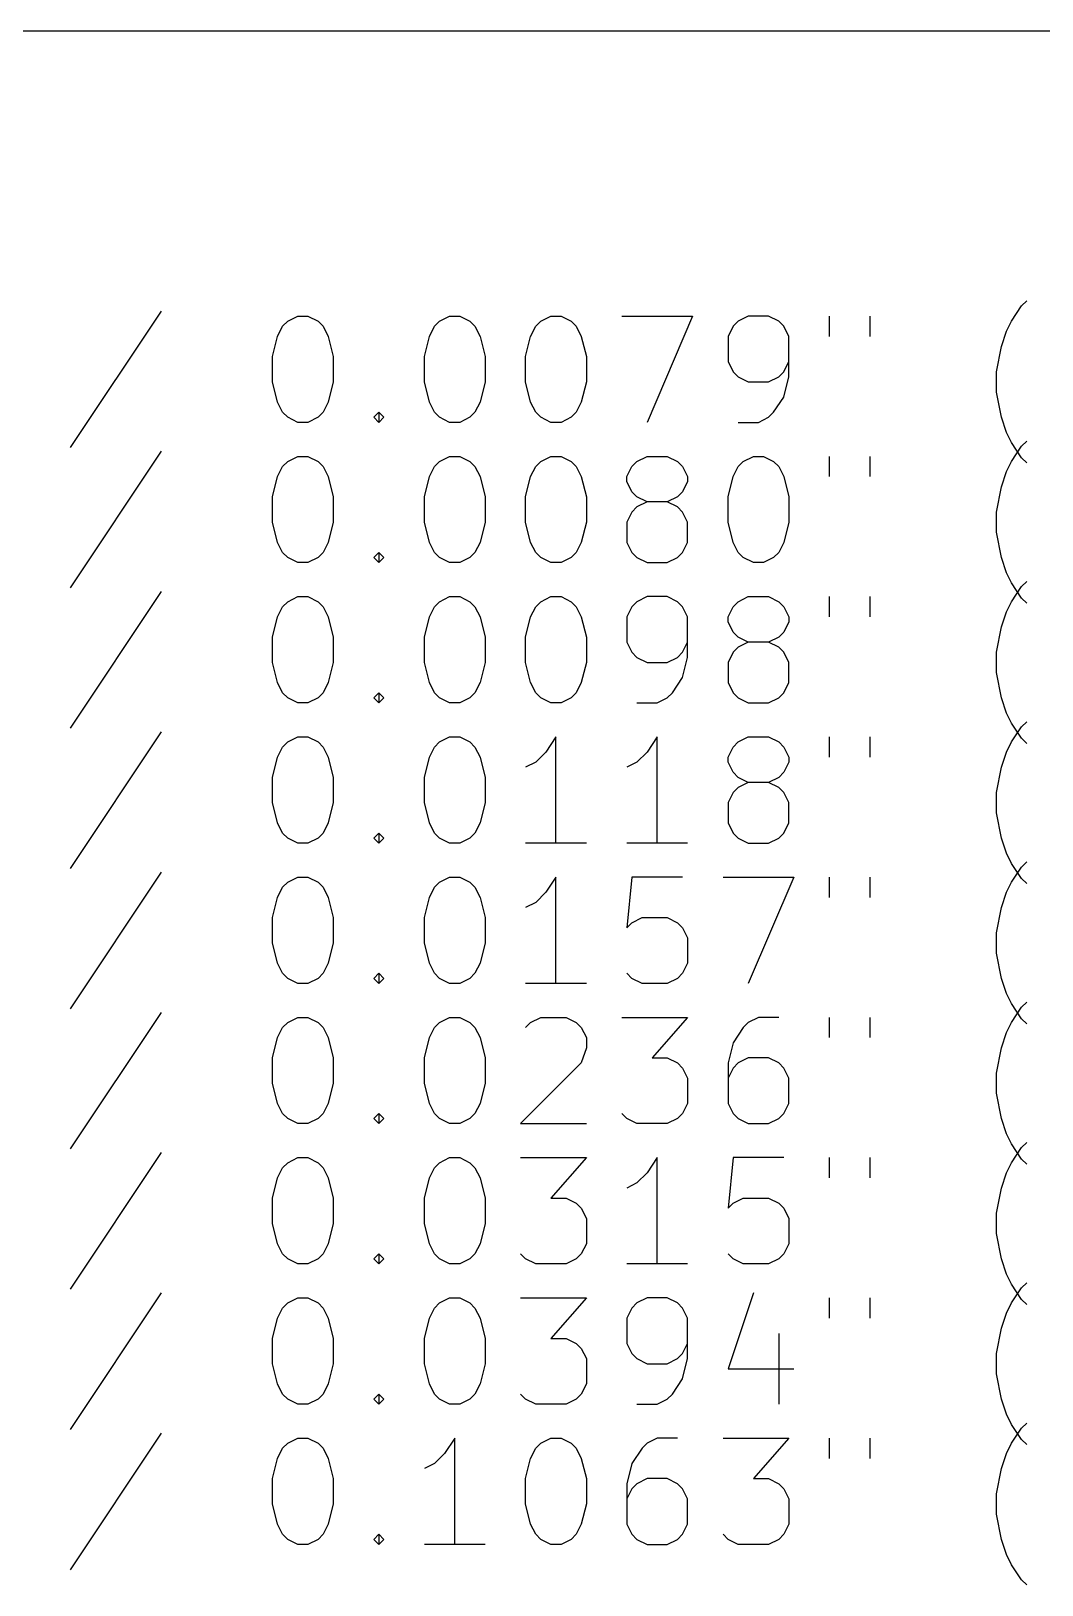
# Model space of a CAD drawing. Extents: x 65 to 140, y -133 to -30.
# Drawn here: x 83.55 to 102.57, y -132.99 to -103.74 of the extents above; entities that cross this region are included whole.
import ezdxf

# ---------------------------------------------------------------- set-up
doc = ezdxf.new("R2010")
doc.units = 0
doc.layers.add('BLACK', color=7, linetype='CONTINUOUS')

msp = doc.modelspace()

# ---------------------------------------------------------------- linework, layer by layer
at = {"layer": 'BLACK', "linetype": 'CONTINUOUS'}
for p, q in [((140.281586, -103.743982), (66.580014, -103.743982)), ((85.994926, -109.013582), (84.280641, -111.58501)), ((101.994928, -109.204058), (102.185404, -108.918343)), ((102.185404, -108.918343), (102.280643, -108.823105)), ((88.185403, -109.489772), (88.280641, -109.299296)), ((88.280641, -109.299296), (88.375879, -109.204058)), ((88.375879, -109.204058), (88.566355, -109.10882)), ((88.566355, -109.10882), (88.756832, -109.10882)), ((88.756832, -109.10882), (88.947308, -109.204058)), ((88.947308, -109.204058), (89.042546, -109.299296)), ((89.042546, -109.299296), (89.137784, -109.489772)), ((91.042546, -109.489772), (91.137784, -109.299296)), ((91.137784, -109.299296), (91.233022, -109.204058)), ((91.233022, -109.204058), (91.423498, -109.10882)), ((91.423498, -109.10882), (91.613975, -109.10882)), ((91.613975, -109.10882), (91.804451, -109.204058)), ((91.804451, -109.204058), (91.899689, -109.299296)), ((91.899689, -109.299296), (91.994927, -109.489772)), ((92.947308, -109.489772), (93.042546, -109.299296)), ((93.042546, -109.299296), (93.137784, -109.204058)), ((93.137784, -109.204058), (93.32826, -109.10882)), ((93.32826, -109.10882), (93.518737, -109.10882)), ((93.518737, -109.10882), (93.709213, -109.204058)), ((93.709213, -109.204058), (93.804451, -109.299296)), ((93.804451, -109.299296), (93.899689, -109.489772)), ((94.661594, -109.10882), (95.994927, -109.10882)), ((95.994927, -109.10882), (95.137784, -111.10882)), ((96.756832, -109.299296), (96.661594, -109.489772)), ((96.85207, -109.204058), (96.756832, -109.299296)), ((97.042546, -109.10882), (96.85207, -109.204058)), ((97.423499, -109.10882), (97.042546, -109.10882)), ((97.613975, -109.204058), (97.423499, -109.10882)), ((97.709213, -109.299296), (97.613975, -109.204058)), ((97.804451, -109.489772), (97.709213, -109.299296)), ((98.566356, -109.10882), (98.566356, -109.489772)), ((99.328261, -109.10882), (99.328261, -109.489772)), ((101.89969, -109.394534), (101.994928, -109.204058)), ((88.090165, -109.870724), (88.185403, -109.489772)), ((89.137784, -109.489772), (89.233022, -109.870724)), ((90.947308, -109.870724), (91.042546, -109.489772)), ((91.994927, -109.489772), (92.090165, -109.870724)), ((92.85207, -109.870724), (92.947308, -109.489772)), ((93.899689, -109.489772), (93.994927, -109.870724)), ((96.661594, -109.489772), (96.661594, -109.965962)), ((97.804451, -110.251677), (97.804451, -109.489772)), ((101.804452, -109.680248), (101.89969, -109.394534)), ((88.090165, -110.346915), (88.090165, -109.870724)), ((89.233022, -109.870724), (89.233022, -110.346915)), ((90.947308, -110.346915), (90.947308, -109.870724)), ((92.090165, -109.870724), (92.090165, -110.346915)), ((92.85207, -110.346915), (92.85207, -109.870724)), ((93.994927, -109.870724), (93.994927, -110.346915)), ((96.661594, -109.965962), (96.756832, -110.156439)), ((97.709213, -110.156439), (97.804451, -109.965962)), ((101.709214, -110.156439), (101.804452, -109.680248)), ((96.756832, -110.156439), (96.85207, -110.251677)), ((96.85207, -110.251677), (97.042546, -110.346915)), ((97.423499, -110.346915), (97.613975, -110.251677)), ((97.613975, -110.251677), (97.709213, -110.156439)), ((97.709213, -110.632629), (97.804451, -110.251677)), ((101.709214, -110.537391), (101.709214, -110.156439)), ((88.185403, -110.727867), (88.090165, -110.346915)), ((89.233022, -110.346915), (89.137784, -110.727867)), ((91.042546, -110.727867), (90.947308, -110.346915)), ((92.090165, -110.346915), (91.994927, -110.727867)), ((92.947308, -110.727867), (92.85207, -110.346915)), ((93.994927, -110.346915), (93.899689, -110.727867)), ((97.042546, -110.346915), (97.423499, -110.346915)), ((101.804452, -111.013582), (101.709214, -110.537391)), ((88.280641, -110.918343), (88.185403, -110.727867)), ((89.137784, -110.727867), (89.042546, -110.918343)), ((91.137784, -110.918343), (91.042546, -110.727867)), ((91.994927, -110.727867), (91.899689, -110.918343)), ((93.042546, -110.918343), (92.947308, -110.727867)), ((93.899689, -110.727867), (93.804451, -110.918343)), ((97.518737, -110.918343), (97.709213, -110.632629)), ((88.375879, -111.013582), (88.280641, -110.918343)), ((88.566355, -111.10882), (88.375879, -111.013582)), ((88.756832, -111.10882), (88.566355, -111.10882)), ((88.947308, -111.013582), (88.756832, -111.10882)), ((89.042546, -110.918343), (88.947308, -111.013582)), ((89.994927, -111.013582), (90.090165, -110.918343)), ((90.090165, -111.10882), (89.994927, -111.013582)), ((90.090165, -110.918343), (90.185403, -111.013582)), ((90.090165, -110.918343), (90.090165, -111.10882)), ((90.185403, -111.013582), (90.090165, -111.10882)), ((91.233022, -111.013582), (91.137784, -110.918343)), ((91.423498, -111.10882), (91.233022, -111.013582)), ((91.613975, -111.10882), (91.423498, -111.10882)), ((91.804451, -111.013582), (91.613975, -111.10882)), ((91.899689, -110.918343), (91.804451, -111.013582)), ((93.137784, -111.013582), (93.042546, -110.918343)), ((93.32826, -111.10882), (93.137784, -111.013582)), ((93.518737, -111.10882), (93.32826, -111.10882)), ((93.709213, -111.013582), (93.518737, -111.10882)), ((93.804451, -110.918343), (93.709213, -111.013582)), ((96.85207, -111.10882), (97.233022, -111.10882)), ((97.233022, -111.10882), (97.423499, -111.013582)), ((97.423499, -111.013582), (97.518737, -110.918343)), ((101.89969, -111.299296), (101.804452, -111.013582)), ((101.994928, -111.489772), (101.89969, -111.299296)), ((85.994926, -111.653582), (84.280641, -114.22501)), ((102.185404, -111.775486), (101.994928, -111.489772)), ((101.994928, -111.844058), (102.185404, -111.558343)), ((102.185404, -111.558343), (102.280643, -111.463105)), ((88.185403, -112.129772), (88.280641, -111.939296)), ((88.280641, -111.939296), (88.375879, -111.844058)), ((88.375879, -111.844058), (88.566355, -111.74882)), ((88.566355, -111.74882), (88.756832, -111.74882)), ((88.756832, -111.74882), (88.947308, -111.844058)), ((88.947308, -111.844058), (89.042546, -111.939296)), ((89.042546, -111.939296), (89.137784, -112.129772)), ((91.042546, -112.129772), (91.137784, -111.939296)), ((91.137784, -111.939296), (91.233022, -111.844058)), ((91.233022, -111.844058), (91.423498, -111.74882)), ((91.423498, -111.74882), (91.613975, -111.74882)), ((91.613975, -111.74882), (91.804451, -111.844058)), ((91.804451, -111.844058), (91.899689, -111.939296)), ((91.899689, -111.939296), (91.994927, -112.129772)), ((92.947308, -112.129772), (93.042546, -111.939296)), ((93.042546, -111.939296), (93.137784, -111.844058)), ((93.137784, -111.844058), (93.32826, -111.74882)), ((93.32826, -111.74882), (93.518737, -111.74882)), ((93.518737, -111.74882), (93.709213, -111.844058)), ((93.709213, -111.844058), (93.804451, -111.939296)), ((93.804451, -111.939296), (93.899689, -112.129772)), ((94.756832, -112.129772), (94.85207, -111.939296)), ((94.85207, -111.939296), (94.947308, -111.844058)), ((94.947308, -111.844058), (95.137784, -111.74882)), ((95.137784, -111.74882), (95.518737, -111.74882)), ((95.518737, -111.74882), (95.709213, -111.844058)), ((95.709213, -111.844058), (95.804451, -111.939296)), ((95.804451, -111.939296), (95.899689, -112.129772)), ((96.756832, -112.129772), (96.85207, -111.939296)), ((96.85207, -111.939296), (96.947308, -111.844058)), ((96.947308, -111.844058), (97.137784, -111.74882)), ((97.137784, -111.74882), (97.328261, -111.74882)), ((97.328261, -111.74882), (97.518737, -111.844058)), ((97.518737, -111.844058), (97.613975, -111.939296)), ((97.613975, -111.939296), (97.709213, -112.129772)), ((98.566356, -111.74882), (98.566356, -112.129772)), ((99.328261, -111.74882), (99.328261, -112.129772)), ((101.89969, -112.034534), (101.994928, -111.844058)), ((102.280643, -111.870724), (102.185404, -111.775486)), ((88.090165, -112.510724), (88.185403, -112.129772)), ((89.137784, -112.129772), (89.233022, -112.510724)), ((90.947308, -112.510724), (91.042546, -112.129772)), ((91.994927, -112.129772), (92.090165, -112.510724)), ((92.85207, -112.510724), (92.947308, -112.129772)), ((93.899689, -112.129772), (93.994927, -112.510724)), ((94.756832, -112.22501), (94.756832, -112.129772)), ((94.85207, -112.415486), (94.756832, -112.22501)), ((95.899689, -112.22501), (95.804451, -112.415486)), ((95.899689, -112.129772), (95.899689, -112.22501)), ((96.661594, -112.510724), (96.756832, -112.129772)), ((97.709213, -112.129772), (97.804451, -112.510724)), ((101.804452, -112.320248), (101.89969, -112.034534)), ((88.090165, -112.986915), (88.090165, -112.510724)), ((89.233022, -112.510724), (89.233022, -112.986915)), ((90.947308, -112.986915), (90.947308, -112.510724)), ((92.090165, -112.510724), (92.090165, -112.986915)), ((92.85207, -112.986915), (92.85207, -112.510724)), ((93.994927, -112.510724), (93.994927, -112.986915)), ((94.947308, -112.510724), (94.85207, -112.415486)), ((95.137784, -112.605962), (94.947308, -112.510724)), ((95.709213, -112.510724), (95.518737, -112.605962)), ((95.804451, -112.415486), (95.709213, -112.510724)), ((96.661594, -112.986915), (96.661594, -112.510724)), ((97.804451, -112.510724), (97.804451, -112.986915)), ((101.709214, -112.796439), (101.804452, -112.320248)), ((94.85207, -112.796439), (94.756832, -112.986915)), ((94.947308, -112.701201), (94.85207, -112.796439)), ((95.137784, -112.605962), (94.947308, -112.701201)), ((95.518737, -112.605962), (95.137784, -112.605962)), ((95.709213, -112.701201), (95.518737, -112.605962)), ((95.804451, -112.796439), (95.709213, -112.701201)), ((95.899689, -112.986915), (95.804451, -112.796439)), ((101.709214, -113.177391), (101.709214, -112.796439)), ((88.185403, -113.367867), (88.090165, -112.986915)), ((89.233022, -112.986915), (89.137784, -113.367867)), ((91.042546, -113.367867), (90.947308, -112.986915)), ((92.090165, -112.986915), (91.994927, -113.367867)), ((92.947308, -113.367867), (92.85207, -112.986915)), ((93.994927, -112.986915), (93.899689, -113.367867)), ((94.756832, -112.986915), (94.756832, -113.367867)), ((95.899689, -113.367867), (95.899689, -112.986915)), ((96.756832, -113.367867), (96.661594, -112.986915)), ((97.804451, -112.986915), (97.709213, -113.367867)), ((101.804452, -113.653582), (101.709214, -113.177391)), ((88.280641, -113.558343), (88.185403, -113.367867)), ((89.137784, -113.367867), (89.042546, -113.558343)), ((91.137784, -113.558343), (91.042546, -113.367867)), ((91.994927, -113.367867), (91.899689, -113.558343)), ((93.042546, -113.558343), (92.947308, -113.367867)), ((93.899689, -113.367867), (93.804451, -113.558343)), ((94.756832, -113.367867), (94.85207, -113.558343)), ((95.804451, -113.558343), (95.899689, -113.367867)), ((96.85207, -113.558343), (96.756832, -113.367867)), ((97.709213, -113.367867), (97.613975, -113.558343)), ((88.375879, -113.653582), (88.280641, -113.558343)), ((88.566355, -113.74882), (88.375879, -113.653582)), ((88.756832, -113.74882), (88.566355, -113.74882)), ((88.947308, -113.653582), (88.756832, -113.74882)), ((89.042546, -113.558343), (88.947308, -113.653582)), ((89.994927, -113.653582), (90.090165, -113.558343)), ((90.090165, -113.74882), (89.994927, -113.653582)), ((90.090165, -113.558343), (90.185403, -113.653582)), ((90.090165, -113.558343), (90.090165, -113.74882)), ((90.185403, -113.653582), (90.090165, -113.74882)), ((91.233022, -113.653582), (91.137784, -113.558343)), ((91.423498, -113.74882), (91.233022, -113.653582)), ((91.613975, -113.74882), (91.423498, -113.74882)), ((91.804451, -113.653582), (91.613975, -113.74882)), ((91.899689, -113.558343), (91.804451, -113.653582)), ((93.137784, -113.653582), (93.042546, -113.558343)), ((93.32826, -113.74882), (93.137784, -113.653582)), ((93.518737, -113.74882), (93.32826, -113.74882)), ((93.709213, -113.653582), (93.518737, -113.74882)), ((93.804451, -113.558343), (93.709213, -113.653582)), ((94.85207, -113.558343), (94.947308, -113.653582)), ((94.947308, -113.653582), (95.137784, -113.74882)), ((95.137784, -113.74882), (95.518737, -113.74882)), ((95.518737, -113.74882), (95.709213, -113.653582)), ((95.709213, -113.653582), (95.804451, -113.558343)), ((96.947308, -113.653582), (96.85207, -113.558343)), ((97.137784, -113.74882), (96.947308, -113.653582)), ((97.328261, -113.74882), (97.137784, -113.74882)), ((97.518737, -113.653582), (97.328261, -113.74882)), ((97.613975, -113.558343), (97.518737, -113.653582)), ((101.89969, -113.939296), (101.804452, -113.653582)), ((101.994928, -114.129772), (101.89969, -113.939296)), ((85.994926, -114.293582), (84.280641, -116.86501)), ((102.185404, -114.415486), (101.994928, -114.129772)), ((101.994928, -114.484058), (102.185404, -114.198343)), ((102.185404, -114.198343), (102.280643, -114.103105)), ((88.185403, -114.769772), (88.280641, -114.579296)), ((88.280641, -114.579296), (88.375879, -114.484058)), ((88.375879, -114.484058), (88.566355, -114.38882)), ((88.566355, -114.38882), (88.756832, -114.38882)), ((88.756832, -114.38882), (88.947308, -114.484058)), ((88.947308, -114.484058), (89.042546, -114.579296)), ((89.042546, -114.579296), (89.137784, -114.769772)), ((91.042546, -114.769772), (91.137784, -114.579296)), ((91.137784, -114.579296), (91.233022, -114.484058)), ((91.233022, -114.484058), (91.423498, -114.38882)), ((91.423498, -114.38882), (91.613975, -114.38882)), ((91.613975, -114.38882), (91.804451, -114.484058)), ((91.804451, -114.484058), (91.899689, -114.579296)), ((91.899689, -114.579296), (91.994927, -114.769772)), ((92.947308, -114.769772), (93.042546, -114.579296)), ((93.042546, -114.579296), (93.137784, -114.484058)), ((93.137784, -114.484058), (93.32826, -114.38882)), ((93.32826, -114.38882), (93.518737, -114.38882)), ((93.518737, -114.38882), (93.709213, -114.484058)), ((93.709213, -114.484058), (93.804451, -114.579296)), ((93.804451, -114.579296), (93.899689, -114.769772)), ((94.85207, -114.579296), (94.756832, -114.769772)), ((94.947308, -114.484058), (94.85207, -114.579296)), ((95.137784, -114.38882), (94.947308, -114.484058)), ((95.518737, -114.38882), (95.137784, -114.38882)), ((95.709213, -114.484058), (95.518737, -114.38882)), ((95.804451, -114.579296), (95.709213, -114.484058)), ((95.899689, -114.769772), (95.804451, -114.579296)), ((96.661594, -114.769772), (96.756832, -114.579296)), ((96.756832, -114.579296), (96.85207, -114.484058)), ((96.85207, -114.484058), (97.042546, -114.38882)), ((97.042546, -114.38882), (97.423499, -114.38882)), ((97.423499, -114.38882), (97.613975, -114.484058)), ((97.613975, -114.484058), (97.709213, -114.579296)), ((97.709213, -114.579296), (97.804451, -114.769772)), ((98.566356, -114.38882), (98.566356, -114.769772)), ((99.328261, -114.38882), (99.328261, -114.769772)), ((101.89969, -114.674534), (101.994928, -114.484058)), ((102.280643, -114.510724), (102.185404, -114.415486)), ((88.090165, -115.150724), (88.185403, -114.769772)), ((89.137784, -114.769772), (89.233022, -115.150724)), ((90.947308, -115.150724), (91.042546, -114.769772)), ((91.994927, -114.769772), (92.090165, -115.150724)), ((92.85207, -115.150724), (92.947308, -114.769772)), ((93.899689, -114.769772), (93.994927, -115.150724)), ((94.756832, -114.769772), (94.756832, -115.245962)), ((95.899689, -115.531677), (95.899689, -114.769772)), ((96.661594, -114.86501), (96.661594, -114.769772)), ((96.756832, -115.055486), (96.661594, -114.86501)), ((97.804451, -114.86501), (97.709213, -115.055486)), ((97.804451, -114.769772), (97.804451, -114.86501)), ((101.804452, -114.960248), (101.89969, -114.674534)), ((88.090165, -115.626915), (88.090165, -115.150724)), ((89.233022, -115.150724), (89.233022, -115.626915)), ((90.947308, -115.626915), (90.947308, -115.150724)), ((92.090165, -115.150724), (92.090165, -115.626915)), ((92.85207, -115.626915), (92.85207, -115.150724)), ((93.994927, -115.150724), (93.994927, -115.626915)), ((96.85207, -115.150724), (96.756832, -115.055486)), ((97.042546, -115.245962), (96.85207, -115.150724)), ((97.613975, -115.150724), (97.423499, -115.245962)), ((97.709213, -115.055486), (97.613975, -115.150724)), ((101.709214, -115.436439), (101.804452, -114.960248)), ((94.756832, -115.245962), (94.85207, -115.436439)), ((94.85207, -115.436439), (94.947308, -115.531677)), ((95.709213, -115.531677), (95.804451, -115.436439)), ((95.804451, -115.436439), (95.899689, -115.245962)), ((96.756832, -115.436439), (96.661594, -115.626915)), ((96.85207, -115.341201), (96.756832, -115.436439)), ((97.042546, -115.245962), (96.85207, -115.341201)), ((97.423499, -115.245962), (97.042546, -115.245962)), ((97.613975, -115.341201), (97.423499, -115.245962)), ((97.709213, -115.436439), (97.613975, -115.341201)), ((97.804451, -115.626915), (97.709213, -115.436439)), ((101.709214, -115.817391), (101.709214, -115.436439)), ((88.185403, -116.007867), (88.090165, -115.626915)), ((89.233022, -115.626915), (89.137784, -116.007867)), ((91.042546, -116.007867), (90.947308, -115.626915)), ((92.090165, -115.626915), (91.994927, -116.007867)), ((92.947308, -116.007867), (92.85207, -115.626915)), ((93.994927, -115.626915), (93.899689, -116.007867)), ((94.947308, -115.531677), (95.137784, -115.626915)), ((95.137784, -115.626915), (95.518737, -115.626915)), ((95.518737, -115.626915), (95.709213, -115.531677)), ((95.804451, -115.912629), (95.899689, -115.531677)), ((96.661594, -115.626915), (96.661594, -116.007867)), ((97.804451, -116.007867), (97.804451, -115.626915)), ((88.280641, -116.198343), (88.185403, -116.007867)), ((89.137784, -116.007867), (89.042546, -116.198343)), ((91.137784, -116.198343), (91.042546, -116.007867)), ((91.994927, -116.007867), (91.899689, -116.198343)), ((93.042546, -116.198343), (92.947308, -116.007867)), ((93.899689, -116.007867), (93.804451, -116.198343)), ((95.613975, -116.198343), (95.804451, -115.912629)), ((96.661594, -116.007867), (96.756832, -116.198343)), ((97.709213, -116.198343), (97.804451, -116.007867)), ((101.804452, -116.293582), (101.709214, -115.817391)), ((88.375879, -116.293582), (88.280641, -116.198343)), ((88.566355, -116.38882), (88.375879, -116.293582)), ((88.756832, -116.38882), (88.566355, -116.38882)), ((88.947308, -116.293582), (88.756832, -116.38882)), ((89.042546, -116.198343), (88.947308, -116.293582)), ((89.994927, -116.293582), (90.090165, -116.198343)), ((90.090165, -116.38882), (89.994927, -116.293582)), ((90.090165, -116.198343), (90.185403, -116.293582)), ((90.090165, -116.198343), (90.090165, -116.38882)), ((90.185403, -116.293582), (90.090165, -116.38882)), ((91.233022, -116.293582), (91.137784, -116.198343)), ((91.423498, -116.38882), (91.233022, -116.293582)), ((91.613975, -116.38882), (91.423498, -116.38882)), ((91.804451, -116.293582), (91.613975, -116.38882)), ((91.899689, -116.198343), (91.804451, -116.293582)), ((93.137784, -116.293582), (93.042546, -116.198343)), ((93.32826, -116.38882), (93.137784, -116.293582)), ((93.518737, -116.38882), (93.32826, -116.38882)), ((93.709213, -116.293582), (93.518737, -116.38882)), ((93.804451, -116.198343), (93.709213, -116.293582)), ((94.947308, -116.38882), (95.32826, -116.38882)), ((95.32826, -116.38882), (95.518737, -116.293582)), ((95.518737, -116.293582), (95.613975, -116.198343)), ((96.756832, -116.198343), (96.85207, -116.293582)), ((96.85207, -116.293582), (97.042546, -116.38882)), ((97.042546, -116.38882), (97.423499, -116.38882)), ((97.423499, -116.38882), (97.613975, -116.293582)), ((97.613975, -116.293582), (97.709213, -116.198343)), ((101.89969, -116.579296), (101.804452, -116.293582)), ((101.994928, -116.769772), (101.89969, -116.579296)), ((85.994926, -116.933582), (84.280641, -119.50501)), ((102.185404, -117.055486), (101.994928, -116.769772)), ((101.994928, -117.124058), (102.185404, -116.838343)), ((102.185404, -116.838343), (102.280643, -116.743105)), ((88.185403, -117.409772), (88.280641, -117.219296)), ((88.280641, -117.219296), (88.375879, -117.124058)), ((88.375879, -117.124058), (88.566355, -117.02882)), ((88.566355, -117.02882), (88.756832, -117.02882)), ((88.756832, -117.02882), (88.947308, -117.124058)), ((88.947308, -117.124058), (89.042546, -117.219296)), ((89.042546, -117.219296), (89.137784, -117.409772)), ((91.042546, -117.409772), (91.137784, -117.219296)), ((91.137784, -117.219296), (91.233022, -117.124058)), ((91.233022, -117.124058), (91.423498, -117.02882)), ((91.423498, -117.02882), (91.613975, -117.02882)), ((91.613975, -117.02882), (91.804451, -117.124058)), ((91.804451, -117.124058), (91.899689, -117.219296)), ((91.899689, -117.219296), (91.994927, -117.409772)), ((93.423498, -117.02882), (93.233022, -117.314534)), ((93.423498, -119.02882), (93.423498, -117.02882)), ((95.32826, -117.02882), (95.137784, -117.314534)), ((95.32826, -119.02882), (95.32826, -117.02882)), ((96.661594, -117.409772), (96.756832, -117.219296)), ((96.756832, -117.219296), (96.85207, -117.124058)), ((96.85207, -117.124058), (97.042546, -117.02882)), ((97.042546, -117.02882), (97.423499, -117.02882)), ((97.423499, -117.02882), (97.613975, -117.124058)), ((97.613975, -117.124058), (97.709213, -117.219296)), ((97.709213, -117.219296), (97.804451, -117.409772)), ((98.566356, -117.02882), (98.566356, -117.409772)), ((99.328261, -117.02882), (99.328261, -117.409772)), ((101.89969, -117.314534), (101.994928, -117.124058)), ((102.280643, -117.150724), (102.185404, -117.055486)), ((88.090165, -117.790724), (88.185403, -117.409772)), ((89.137784, -117.409772), (89.233022, -117.790724)), ((90.947308, -117.790724), (91.042546, -117.409772)), ((91.994927, -117.409772), (92.090165, -117.790724)), ((93.042546, -117.50501), (92.85207, -117.600248)), ((93.233022, -117.314534), (93.042546, -117.50501)), ((94.947308, -117.50501), (94.756832, -117.600248)), ((95.137784, -117.314534), (94.947308, -117.50501)), ((96.661594, -117.50501), (96.661594, -117.409772)), ((96.756832, -117.695486), (96.661594, -117.50501)), ((97.804451, -117.50501), (97.709213, -117.695486)), ((97.804451, -117.409772), (97.804451, -117.50501)), ((101.804452, -117.600248), (101.89969, -117.314534)), ((88.090165, -118.266915), (88.090165, -117.790724)), ((89.233022, -117.790724), (89.233022, -118.266915)), ((90.947308, -118.266915), (90.947308, -117.790724)), ((92.090165, -117.790724), (92.090165, -118.266915)), ((96.85207, -117.790724), (96.756832, -117.695486)), ((97.042546, -117.885962), (96.85207, -117.790724)), ((97.613975, -117.790724), (97.423499, -117.885962)), ((97.709213, -117.695486), (97.613975, -117.790724)), ((101.709214, -118.076439), (101.804452, -117.600248)), ((96.756832, -118.076439), (96.661594, -118.266915)), ((96.85207, -117.981201), (96.756832, -118.076439)), ((97.042546, -117.885962), (96.85207, -117.981201)), ((97.423499, -117.885962), (97.042546, -117.885962)), ((97.613975, -117.981201), (97.423499, -117.885962)), ((97.709213, -118.076439), (97.613975, -117.981201)), ((97.804451, -118.266915), (97.709213, -118.076439)), ((101.709214, -118.457391), (101.709214, -118.076439)), ((88.185403, -118.647867), (88.090165, -118.266915)), ((89.233022, -118.266915), (89.137784, -118.647867)), ((91.042546, -118.647867), (90.947308, -118.266915)), ((92.090165, -118.266915), (91.994927, -118.647867)), ((96.661594, -118.266915), (96.661594, -118.647867)), ((97.804451, -118.647867), (97.804451, -118.266915)), ((88.280641, -118.838343), (88.185403, -118.647867)), ((89.137784, -118.647867), (89.042546, -118.838343)), ((91.137784, -118.838343), (91.042546, -118.647867)), ((91.994927, -118.647867), (91.899689, -118.838343)), ((96.661594, -118.647867), (96.756832, -118.838343)), ((97.709213, -118.838343), (97.804451, -118.647867)), ((101.804452, -118.933582), (101.709214, -118.457391)), ((88.375879, -118.933582), (88.280641, -118.838343)), ((88.566355, -119.02882), (88.375879, -118.933582)), ((88.756832, -119.02882), (88.566355, -119.02882)), ((88.947308, -118.933582), (88.756832, -119.02882)), ((89.042546, -118.838343), (88.947308, -118.933582)), ((89.994927, -118.933582), (90.090165, -118.838343)), ((90.090165, -119.02882), (89.994927, -118.933582)), ((90.090165, -118.838343), (90.185403, -118.933582)), ((90.090165, -118.838343), (90.090165, -119.02882)), ((90.185403, -118.933582), (90.090165, -119.02882)), ((91.233022, -118.933582), (91.137784, -118.838343)), ((91.423498, -119.02882), (91.233022, -118.933582)), ((91.613975, -119.02882), (91.423498, -119.02882)), ((91.804451, -118.933582), (91.613975, -119.02882)), ((91.899689, -118.838343), (91.804451, -118.933582)), ((93.994927, -119.02882), (92.85207, -119.02882)), ((95.899689, -119.02882), (94.756832, -119.02882)), ((96.756832, -118.838343), (96.85207, -118.933582)), ((96.85207, -118.933582), (97.042546, -119.02882)), ((97.042546, -119.02882), (97.423499, -119.02882)), ((97.423499, -119.02882), (97.613975, -118.933582)), ((97.613975, -118.933582), (97.709213, -118.838343)), ((101.89969, -119.219296), (101.804452, -118.933582)), ((101.994928, -119.409772), (101.89969, -119.219296)), ((85.994926, -119.573582), (84.280641, -122.14501)), ((102.185404, -119.695486), (101.994928, -119.409772)), ((101.994928, -119.764058), (102.185404, -119.478343)), ((102.185404, -119.478343), (102.280643, -119.383105)), ((88.185403, -120.049772), (88.280641, -119.859296)), ((88.280641, -119.859296), (88.375879, -119.764058)), ((88.375879, -119.764058), (88.566355, -119.66882)), ((88.566355, -119.66882), (88.756832, -119.66882)), ((88.756832, -119.66882), (88.947308, -119.764058)), ((88.947308, -119.764058), (89.042546, -119.859296)), ((89.042546, -119.859296), (89.137784, -120.049772)), ((91.042546, -120.049772), (91.137784, -119.859296)), ((91.137784, -119.859296), (91.233022, -119.764058)), ((91.233022, -119.764058), (91.423498, -119.66882)), ((91.423498, -119.66882), (91.613975, -119.66882)), ((91.613975, -119.66882), (91.804451, -119.764058)), ((91.804451, -119.764058), (91.899689, -119.859296)), ((91.899689, -119.859296), (91.994927, -120.049772)), ((93.423498, -119.66882), (93.233022, -119.954534)), ((93.423498, -121.66882), (93.423498, -119.66882)), ((94.85207, -119.66882), (94.756832, -120.621201)), ((95.804451, -119.66882), (94.85207, -119.66882)), ((96.566356, -119.66882), (97.899689, -119.66882)), ((97.899689, -119.66882), (97.042546, -121.66882)), ((98.566356, -119.66882), (98.566356, -120.049772)), ((99.328261, -119.66882), (99.328261, -120.049772)), ((101.89969, -119.954534), (101.994928, -119.764058)), ((102.280643, -119.790724), (102.185404, -119.695486)), ((88.090165, -120.430724), (88.185403, -120.049772)), ((89.137784, -120.049772), (89.233022, -120.430724)), ((90.947308, -120.430724), (91.042546, -120.049772)), ((91.994927, -120.049772), (92.090165, -120.430724)), ((93.042546, -120.14501), (92.85207, -120.240248)), ((93.233022, -119.954534), (93.042546, -120.14501)), ((101.804452, -120.240248), (101.89969, -119.954534)), ((88.090165, -120.906915), (88.090165, -120.430724)), ((89.233022, -120.430724), (89.233022, -120.906915)), ((90.947308, -120.906915), (90.947308, -120.430724)), ((92.090165, -120.430724), (92.090165, -120.906915)), ((94.85207, -120.525962), (95.042546, -120.430724)), ((95.042546, -120.430724), (95.518737, -120.430724)), ((95.518737, -120.430724), (95.709213, -120.525962)), ((101.709214, -120.716439), (101.804452, -120.240248)), ((94.756832, -120.621201), (94.85207, -120.525962)), ((95.709213, -120.525962), (95.804451, -120.621201)), ((95.804451, -120.621201), (95.899689, -120.811677)), ((101.709214, -121.097391), (101.709214, -120.716439)), ((88.185403, -121.287867), (88.090165, -120.906915)), ((89.233022, -120.906915), (89.137784, -121.287867)), ((91.042546, -121.287867), (90.947308, -120.906915)), ((92.090165, -120.906915), (91.994927, -121.287867)), ((95.899689, -120.811677), (95.899689, -121.287867)), ((88.280641, -121.478343), (88.185403, -121.287867)), ((89.137784, -121.287867), (89.042546, -121.478343)), ((91.137784, -121.478343), (91.042546, -121.287867)), ((91.994927, -121.287867), (91.899689, -121.478343)), ((95.899689, -121.287867), (95.804451, -121.478343)), ((101.804452, -121.573582), (101.709214, -121.097391)), ((88.375879, -121.573582), (88.280641, -121.478343)), ((88.566355, -121.66882), (88.375879, -121.573582)), ((88.947308, -121.573582), (88.756832, -121.66882)), ((89.042546, -121.478343), (88.947308, -121.573582)), ((89.994927, -121.573582), (90.090165, -121.478343)), ((90.090165, -121.66882), (89.994927, -121.573582)), ((90.090165, -121.478343), (90.185403, -121.573582)), ((90.090165, -121.478343), (90.090165, -121.66882)), ((90.185403, -121.573582), (90.090165, -121.66882)), ((91.233022, -121.573582), (91.137784, -121.478343)), ((91.423498, -121.66882), (91.233022, -121.573582)), ((91.804451, -121.573582), (91.613975, -121.66882)), ((91.899689, -121.478343), (91.804451, -121.573582)), ((94.85207, -121.573582), (94.756832, -121.478343)), ((95.042546, -121.66882), (94.85207, -121.573582)), ((95.709213, -121.573582), (95.518737, -121.66882)), ((95.804451, -121.478343), (95.709213, -121.573582)), ((101.89969, -121.859296), (101.804452, -121.573582)), ((88.756832, -121.66882), (88.566355, -121.66882)), ((91.613975, -121.66882), (91.423498, -121.66882)), ((93.994927, -121.66882), (92.85207, -121.66882)), ((95.518737, -121.66882), (95.042546, -121.66882)), ((101.994928, -122.049772), (101.89969, -121.859296)), ((85.994926, -122.213582), (84.280641, -124.78501)), ((102.185404, -122.335486), (101.994928, -122.049772)), ((101.994928, -122.404058), (102.185404, -122.118343)), ((102.185404, -122.118343), (102.280643, -122.023105)), ((88.185403, -122.689772), (88.280641, -122.499296)), ((88.280641, -122.499296), (88.375879, -122.404058)), ((88.375879, -122.404058), (88.566355, -122.30882)), ((88.566355, -122.30882), (88.756832, -122.30882)), ((88.756832, -122.30882), (88.947308, -122.404058)), ((88.947308, -122.404058), (89.042546, -122.499296)), ((89.042546, -122.499296), (89.137784, -122.689772)), ((91.042546, -122.689772), (91.137784, -122.499296)), ((91.137784, -122.499296), (91.233022, -122.404058)), ((91.233022, -122.404058), (91.423498, -122.30882)), ((91.423498, -122.30882), (91.613975, -122.30882)), ((91.613975, -122.30882), (91.804451, -122.404058)), ((91.804451, -122.404058), (91.899689, -122.499296)), ((91.899689, -122.499296), (91.994927, -122.689772)), ((92.85207, -122.499296), (92.947308, -122.404058)), ((92.947308, -122.404058), (93.137784, -122.30882)), ((93.137784, -122.30882), (93.613975, -122.30882)), ((93.613975, -122.30882), (93.804451, -122.404058)), ((93.804451, -122.404058), (93.899689, -122.499296)), ((93.899689, -122.499296), (93.994927, -122.689772)), ((94.661594, -122.30882), (95.899689, -122.30882)), ((95.899689, -122.30882), (95.233022, -123.070724)), ((96.947308, -122.499296), (96.756832, -122.78501)), ((97.042546, -122.404058), (96.947308, -122.499296)), ((97.233022, -122.30882), (97.042546, -122.404058)), ((97.613975, -122.30882), (97.233022, -122.30882)), ((98.566356, -122.30882), (98.566356, -122.689772)), ((99.328261, -122.30882), (99.328261, -122.689772)), ((101.89969, -122.594534), (101.994928, -122.404058)), ((102.280643, -122.430724), (102.185404, -122.335486)), ((88.090165, -123.070724), (88.185403, -122.689772)), ((89.137784, -122.689772), (89.233022, -123.070724)), ((90.947308, -123.070724), (91.042546, -122.689772)), ((91.994927, -122.689772), (92.090165, -123.070724)), ((93.994927, -122.689772), (93.994927, -122.880248)), ((96.756832, -122.78501), (96.661594, -123.165962)), ((101.804452, -122.880248), (101.89969, -122.594534)), ((88.090165, -123.546915), (88.090165, -123.070724)), ((89.233022, -123.070724), (89.233022, -123.546915)), ((90.947308, -123.546915), (90.947308, -123.070724)), ((92.090165, -123.070724), (92.090165, -123.546915)), ((93.994927, -122.880248), (93.899689, -123.165962)), ((95.233022, -123.070724), (95.518737, -123.070724)), ((95.518737, -123.070724), (95.709213, -123.165962)), ((97.042546, -123.070724), (96.85207, -123.165962)), ((97.423499, -123.070724), (97.042546, -123.070724)), ((97.613975, -123.165962), (97.423499, -123.070724)), ((101.709214, -123.356439), (101.804452, -122.880248)), ((93.899689, -123.165962), (92.756832, -124.30882)), ((95.709213, -123.165962), (95.804451, -123.261201)), ((95.804451, -123.261201), (95.899689, -123.451677)), ((96.661594, -123.165962), (96.661594, -123.927867)), ((96.756832, -123.261201), (96.661594, -123.451677)), ((96.85207, -123.165962), (96.756832, -123.261201)), ((97.709213, -123.261201), (97.613975, -123.165962)), ((97.804451, -123.451677), (97.709213, -123.261201)), ((101.709214, -123.737391), (101.709214, -123.356439)), ((88.185403, -123.927867), (88.090165, -123.546915)), ((89.233022, -123.546915), (89.137784, -123.927867)), ((91.042546, -123.927867), (90.947308, -123.546915)), ((92.090165, -123.546915), (91.994927, -123.927867)), ((95.899689, -123.451677), (95.899689, -123.927867)), ((97.804451, -123.927867), (97.804451, -123.451677)), ((88.280641, -124.118343), (88.185403, -123.927867)), ((89.137784, -123.927867), (89.042546, -124.118343)), ((91.137784, -124.118343), (91.042546, -123.927867)), ((91.994927, -123.927867), (91.899689, -124.118343)), ((95.899689, -123.927867), (95.804451, -124.118343)), ((96.661594, -123.927867), (96.756832, -124.118343)), ((97.709213, -124.118343), (97.804451, -123.927867)), ((101.804452, -124.213582), (101.709214, -123.737391)), ((88.375879, -124.213582), (88.280641, -124.118343)), ((88.566355, -124.30882), (88.375879, -124.213582)), ((88.947308, -124.213582), (88.756832, -124.30882)), ((89.042546, -124.118343), (88.947308, -124.213582)), ((89.994927, -124.213582), (90.090165, -124.118343)), ((90.090165, -124.30882), (89.994927, -124.213582)), ((90.090165, -124.118343), (90.185403, -124.213582)), ((90.090165, -124.118343), (90.090165, -124.30882)), ((90.185403, -124.213582), (90.090165, -124.30882)), ((91.233022, -124.213582), (91.137784, -124.118343)), ((91.423498, -124.30882), (91.233022, -124.213582)), ((91.804451, -124.213582), (91.613975, -124.30882)), ((91.899689, -124.118343), (91.804451, -124.213582)), ((94.756832, -124.213582), (94.661594, -124.118343)), ((94.947308, -124.30882), (94.756832, -124.213582)), ((95.709213, -124.213582), (95.518737, -124.30882)), ((95.804451, -124.118343), (95.709213, -124.213582)), ((96.756832, -124.118343), (96.85207, -124.213582)), ((96.85207, -124.213582), (97.042546, -124.30882)), ((97.423499, -124.30882), (97.613975, -124.213582)), ((97.613975, -124.213582), (97.709213, -124.118343)), ((101.89969, -124.499296), (101.804452, -124.213582)), ((88.756832, -124.30882), (88.566355, -124.30882)), ((91.613975, -124.30882), (91.423498, -124.30882)), ((92.756832, -124.30882), (93.994927, -124.30882)), ((95.518737, -124.30882), (94.947308, -124.30882)), ((97.042546, -124.30882), (97.423499, -124.30882)), ((101.994928, -124.689772), (101.89969, -124.499296)), ((85.994926, -124.853582), (84.280641, -127.42501)), ((102.185404, -124.975486), (101.994928, -124.689772)), ((101.994928, -125.044058), (102.185404, -124.758343)), ((102.185404, -124.758343), (102.280643, -124.663105)), ((88.185403, -125.329772), (88.280641, -125.139296)), ((88.280641, -125.139296), (88.375879, -125.044058)), ((88.375879, -125.044058), (88.566355, -124.94882)), ((88.566355, -124.94882), (88.756832, -124.94882)), ((88.756832, -124.94882), (88.947308, -125.044058)), ((88.947308, -125.044058), (89.042546, -125.139296)), ((89.042546, -125.139296), (89.137784, -125.329772)), ((91.042546, -125.329772), (91.137784, -125.139296)), ((91.137784, -125.139296), (91.233022, -125.044058)), ((91.233022, -125.044058), (91.423498, -124.94882)), ((91.423498, -124.94882), (91.613975, -124.94882)), ((91.613975, -124.94882), (91.804451, -125.044058)), ((91.804451, -125.044058), (91.899689, -125.139296)), ((91.899689, -125.139296), (91.994927, -125.329772)), ((92.756832, -124.94882), (93.994927, -124.94882)), ((93.994927, -124.94882), (93.32826, -125.710724)), ((95.32826, -124.94882), (95.137784, -125.234534)), ((95.32826, -126.94882), (95.32826, -124.94882)), ((96.756832, -124.94882), (96.661594, -125.901201)), ((97.709213, -124.94882), (96.756832, -124.94882)), ((98.566356, -124.94882), (98.566356, -125.329772)), ((99.328261, -124.94882), (99.328261, -125.329772)), ((101.89969, -125.234534), (101.994928, -125.044058)), ((102.280643, -125.070724), (102.185404, -124.975486)), ((88.090165, -125.710724), (88.185403, -125.329772)), ((89.137784, -125.329772), (89.233022, -125.710724)), ((90.947308, -125.710724), (91.042546, -125.329772)), ((91.994927, -125.329772), (92.090165, -125.710724)), ((94.947308, -125.42501), (94.756832, -125.520248)), ((95.137784, -125.234534), (94.947308, -125.42501)), ((101.804452, -125.520248), (101.89969, -125.234534)), ((88.090165, -126.186915), (88.090165, -125.710724)), ((89.233022, -125.710724), (89.233022, -126.186915)), ((90.947308, -126.186915), (90.947308, -125.710724)), ((92.090165, -125.710724), (92.090165, -126.186915)), ((93.32826, -125.710724), (93.613975, -125.710724)), ((93.613975, -125.710724), (93.804451, -125.805962)), ((96.756832, -125.805962), (96.947308, -125.710724)), ((96.947308, -125.710724), (97.423499, -125.710724)), ((97.423499, -125.710724), (97.613975, -125.805962)), ((101.709214, -125.996439), (101.804452, -125.520248)), ((93.804451, -125.805962), (93.899689, -125.901201)), ((93.899689, -125.901201), (93.994927, -126.091677)), ((96.661594, -125.901201), (96.756832, -125.805962)), ((97.613975, -125.805962), (97.709213, -125.901201)), ((97.709213, -125.901201), (97.804451, -126.091677)), ((101.709214, -126.377391), (101.709214, -125.996439)), ((88.185403, -126.567867), (88.090165, -126.186915)), ((89.233022, -126.186915), (89.137784, -126.567867)), ((91.042546, -126.567867), (90.947308, -126.186915)), ((92.090165, -126.186915), (91.994927, -126.567867)), ((93.994927, -126.091677), (93.994927, -126.567867)), ((97.804451, -126.091677), (97.804451, -126.567867)), ((88.280641, -126.758343), (88.185403, -126.567867)), ((89.137784, -126.567867), (89.042546, -126.758343)), ((91.137784, -126.758343), (91.042546, -126.567867)), ((91.994927, -126.567867), (91.899689, -126.758343)), ((93.994927, -126.567867), (93.899689, -126.758343)), ((97.804451, -126.567867), (97.709213, -126.758343)), ((101.804452, -126.853582), (101.709214, -126.377391)), ((88.375879, -126.853582), (88.280641, -126.758343)), ((88.566355, -126.94882), (88.375879, -126.853582)), ((88.947308, -126.853582), (88.756832, -126.94882)), ((89.042546, -126.758343), (88.947308, -126.853582)), ((89.994927, -126.853582), (90.090165, -126.758343)), ((90.090165, -126.94882), (89.994927, -126.853582)), ((90.090165, -126.758343), (90.185403, -126.853582)), ((90.090165, -126.758343), (90.090165, -126.94882)), ((90.185403, -126.853582), (90.090165, -126.94882)), ((91.233022, -126.853582), (91.137784, -126.758343)), ((91.423498, -126.94882), (91.233022, -126.853582)), ((91.804451, -126.853582), (91.613975, -126.94882)), ((91.899689, -126.758343), (91.804451, -126.853582)), ((92.85207, -126.853582), (92.756832, -126.758343)), ((93.042546, -126.94882), (92.85207, -126.853582)), ((93.804451, -126.853582), (93.613975, -126.94882)), ((93.899689, -126.758343), (93.804451, -126.853582)), ((96.756832, -126.853582), (96.661594, -126.758343)), ((96.947308, -126.94882), (96.756832, -126.853582)), ((97.613975, -126.853582), (97.423499, -126.94882)), ((97.709213, -126.758343), (97.613975, -126.853582)), ((101.89969, -127.139296), (101.804452, -126.853582)), ((88.756832, -126.94882), (88.566355, -126.94882)), ((91.613975, -126.94882), (91.423498, -126.94882)), ((93.613975, -126.94882), (93.042546, -126.94882)), ((95.899689, -126.94882), (94.756832, -126.94882)), ((97.423499, -126.94882), (96.947308, -126.94882)), ((101.994928, -127.329772), (101.89969, -127.139296)), ((85.994926, -127.493582), (84.280641, -130.06501)), ((97.137784, -127.493582), (96.661594, -128.922153)), ((102.185404, -127.615486), (101.994928, -127.329772)), ((101.994928, -127.684058), (102.185404, -127.398343)), ((102.185404, -127.398343), (102.280643, -127.303105)), ((88.185403, -127.969772), (88.280641, -127.779296)), ((88.280641, -127.779296), (88.375879, -127.684058)), ((88.375879, -127.684058), (88.566355, -127.58882)), ((88.566355, -127.58882), (88.756832, -127.58882)), ((88.756832, -127.58882), (88.947308, -127.684058)), ((88.947308, -127.684058), (89.042546, -127.779296)), ((89.042546, -127.779296), (89.137784, -127.969772)), ((91.042546, -127.969772), (91.137784, -127.779296)), ((91.137784, -127.779296), (91.233022, -127.684058)), ((91.233022, -127.684058), (91.423498, -127.58882)), ((91.423498, -127.58882), (91.613975, -127.58882)), ((91.613975, -127.58882), (91.804451, -127.684058)), ((91.804451, -127.684058), (91.899689, -127.779296)), ((91.899689, -127.779296), (91.994927, -127.969772)), ((92.756832, -127.58882), (93.994927, -127.58882)), ((93.994927, -127.58882), (93.32826, -128.350724)), ((94.85207, -127.779296), (94.756832, -127.969772)), ((94.947308, -127.684058), (94.85207, -127.779296)), ((95.137784, -127.58882), (94.947308, -127.684058)), ((95.518737, -127.58882), (95.137784, -127.58882)), ((95.709213, -127.684058), (95.518737, -127.58882)), ((95.804451, -127.779296), (95.709213, -127.684058)), ((95.899689, -127.969772), (95.804451, -127.779296)), ((98.566356, -127.58882), (98.566356, -127.969772)), ((99.328261, -127.58882), (99.328261, -127.969772)), ((101.89969, -127.874534), (101.994928, -127.684058)), ((102.280643, -127.710724), (102.185404, -127.615486)), ((88.090165, -128.350724), (88.185403, -127.969772)), ((89.137784, -127.969772), (89.233022, -128.350724)), ((90.947308, -128.350724), (91.042546, -127.969772)), ((91.994927, -127.969772), (92.090165, -128.350724)), ((94.756832, -127.969772), (94.756832, -128.445962)), ((95.899689, -128.731677), (95.899689, -127.969772)), ((101.804452, -128.160248), (101.89969, -127.874534)), ((88.090165, -128.826915), (88.090165, -128.350724)), ((89.233022, -128.350724), (89.233022, -128.826915)), ((90.947308, -128.826915), (90.947308, -128.350724)), ((92.090165, -128.350724), (92.090165, -128.826915)), ((93.32826, -128.350724), (93.613975, -128.350724)), ((93.613975, -128.350724), (93.804451, -128.445962)), ((97.613975, -128.255486), (97.613975, -129.58882)), ((101.709214, -128.636439), (101.804452, -128.160248)), ((93.804451, -128.445962), (93.899689, -128.541201)), ((93.899689, -128.541201), (93.994927, -128.731677)), ((94.756832, -128.445962), (94.85207, -128.636439)), ((94.85207, -128.636439), (94.947308, -128.731677)), ((95.709213, -128.731677), (95.804451, -128.636439)), ((95.804451, -128.636439), (95.899689, -128.445962)), ((101.709214, -129.017391), (101.709214, -128.636439)), ((88.185403, -129.207867), (88.090165, -128.826915)), ((89.233022, -128.826915), (89.137784, -129.207867)), ((91.042546, -129.207867), (90.947308, -128.826915)), ((92.090165, -128.826915), (91.994927, -129.207867)), ((93.994927, -128.731677), (93.994927, -129.207867)), ((94.947308, -128.731677), (95.137784, -128.826915)), ((95.137784, -128.826915), (95.518737, -128.826915)), ((95.518737, -128.826915), (95.709213, -128.731677)), ((95.804451, -129.112629), (95.899689, -128.731677)), ((96.661594, -128.922153), (97.899689, -128.922153)), ((88.280641, -129.398343), (88.185403, -129.207867)), ((89.137784, -129.207867), (89.042546, -129.398343)), ((91.137784, -129.398343), (91.042546, -129.207867)), ((91.994927, -129.207867), (91.899689, -129.398343)), ((93.994927, -129.207867), (93.899689, -129.398343)), ((95.613975, -129.398343), (95.804451, -129.112629)), ((101.804452, -129.493582), (101.709214, -129.017391)), ((88.375879, -129.493582), (88.280641, -129.398343)), ((88.566355, -129.58882), (88.375879, -129.493582)), ((88.947308, -129.493582), (88.756832, -129.58882)), ((89.042546, -129.398343), (88.947308, -129.493582)), ((89.994927, -129.493582), (90.090165, -129.398343)), ((90.090165, -129.58882), (89.994927, -129.493582)), ((90.090165, -129.398343), (90.185403, -129.493582)), ((90.090165, -129.398343), (90.090165, -129.58882)), ((90.185403, -129.493582), (90.090165, -129.58882)), ((91.233022, -129.493582), (91.137784, -129.398343)), ((91.423498, -129.58882), (91.233022, -129.493582)), ((91.804451, -129.493582), (91.613975, -129.58882)), ((91.899689, -129.398343), (91.804451, -129.493582)), ((92.85207, -129.493582), (92.756832, -129.398343)), ((93.042546, -129.58882), (92.85207, -129.493582)), ((93.804451, -129.493582), (93.613975, -129.58882)), ((93.899689, -129.398343), (93.804451, -129.493582)), ((95.32826, -129.58882), (95.518737, -129.493582)), ((95.518737, -129.493582), (95.613975, -129.398343)), ((101.89969, -129.779296), (101.804452, -129.493582)), ((88.756832, -129.58882), (88.566355, -129.58882)), ((91.613975, -129.58882), (91.423498, -129.58882)), ((93.613975, -129.58882), (93.042546, -129.58882)), ((94.947308, -129.58882), (95.32826, -129.58882)), ((101.994928, -129.969772), (101.89969, -129.779296)), ((85.994926, -130.133582), (84.280641, -132.70501)), ((102.185404, -130.255486), (101.994928, -129.969772)), ((101.994928, -130.324058), (102.185404, -130.038343)), ((102.185404, -130.038343), (102.280643, -129.943105)), ((88.185403, -130.609772), (88.280641, -130.419296)), ((88.280641, -130.419296), (88.375879, -130.324058)), ((88.375879, -130.324058), (88.566355, -130.22882)), ((88.566355, -130.22882), (88.756832, -130.22882)), ((88.756832, -130.22882), (88.947308, -130.324058)), ((88.947308, -130.324058), (89.042546, -130.419296)), ((89.042546, -130.419296), (89.137784, -130.609772)), ((91.518736, -130.22882), (91.32826, -130.514534)), ((91.518736, -132.22882), (91.518736, -130.22882)), ((92.947308, -130.609772), (93.042546, -130.419296)), ((93.042546, -130.419296), (93.137784, -130.324058)), ((93.137784, -130.324058), (93.32826, -130.22882)), ((93.32826, -130.22882), (93.518737, -130.22882)), ((93.518737, -130.22882), (93.709213, -130.324058)), ((93.709213, -130.324058), (93.804451, -130.419296)), ((93.804451, -130.419296), (93.899689, -130.609772)), ((95.042546, -130.419296), (94.85207, -130.70501)), ((95.137784, -130.324058), (95.042546, -130.419296)), ((95.32826, -130.22882), (95.137784, -130.324058)), ((95.709213, -130.22882), (95.32826, -130.22882)), ((96.566356, -130.22882), (97.804451, -130.22882)), ((97.804451, -130.22882), (97.137784, -130.990724)), ((98.566356, -130.22882), (98.566356, -130.609772)), ((99.328261, -130.22882), (99.328261, -130.609772)), ((101.89969, -130.514534), (101.994928, -130.324058)), ((102.280643, -130.350724), (102.185404, -130.255486)), ((88.090165, -130.990724), (88.185403, -130.609772)), ((89.137784, -130.609772), (89.233022, -130.990724)), ((91.137784, -130.70501), (90.947308, -130.800248)), ((91.32826, -130.514534), (91.137784, -130.70501)), ((92.85207, -130.990724), (92.947308, -130.609772)), ((93.899689, -130.609772), (93.994927, -130.990724)), ((94.85207, -130.70501), (94.756832, -131.085962)), ((101.804452, -130.800248), (101.89969, -130.514534)), ((88.090165, -131.466915), (88.090165, -130.990724)), ((89.233022, -130.990724), (89.233022, -131.466915)), ((92.85207, -131.466915), (92.85207, -130.990724)), ((93.994927, -130.990724), (93.994927, -131.466915)), ((95.137784, -130.990724), (94.947308, -131.085962)), ((95.518737, -130.990724), (95.137784, -130.990724)), ((95.709213, -131.085962), (95.518737, -130.990724)), ((97.137784, -130.990724), (97.423499, -130.990724)), ((97.423499, -130.990724), (97.613975, -131.085962)), ((101.709214, -131.276439), (101.804452, -130.800248)), ((94.756832, -131.085962), (94.756832, -131.847867)), ((94.85207, -131.181201), (94.756832, -131.371677)), ((94.947308, -131.085962), (94.85207, -131.181201)), ((95.804451, -131.181201), (95.709213, -131.085962)), ((95.899689, -131.371677), (95.804451, -131.181201)), ((97.613975, -131.085962), (97.709213, -131.181201)), ((97.709213, -131.181201), (97.804451, -131.371677)), ((101.709214, -131.657391), (101.709214, -131.276439)), ((88.185403, -131.847867), (88.090165, -131.466915)), ((89.233022, -131.466915), (89.137784, -131.847867)), ((92.947308, -131.847867), (92.85207, -131.466915)), ((93.994927, -131.466915), (93.899689, -131.847867)), ((95.899689, -131.847867), (95.899689, -131.371677)), ((97.804451, -131.371677), (97.804451, -131.847867)), ((88.280641, -132.038343), (88.185403, -131.847867)), ((89.137784, -131.847867), (89.042546, -132.038343)), ((93.042546, -132.038343), (92.947308, -131.847867)), ((93.899689, -131.847867), (93.804451, -132.038343)), ((94.756832, -131.847867), (94.85207, -132.038343)), ((95.804451, -132.038343), (95.899689, -131.847867)), ((97.804451, -131.847867), (97.709213, -132.038343)), ((101.804452, -132.133582), (101.709214, -131.657391)), ((88.375879, -132.133582), (88.280641, -132.038343)), ((88.566355, -132.22882), (88.375879, -132.133582)), ((88.947308, -132.133582), (88.756832, -132.22882)), ((89.042546, -132.038343), (88.947308, -132.133582)), ((89.994927, -132.133582), (90.090165, -132.038343)), ((90.090165, -132.22882), (89.994927, -132.133582)), ((90.090165, -132.038343), (90.185403, -132.133582)), ((90.090165, -132.038343), (90.090165, -132.22882)), ((90.185403, -132.133582), (90.090165, -132.22882)), ((93.137784, -132.133582), (93.042546, -132.038343)), ((93.32826, -132.22882), (93.137784, -132.133582)), ((93.709213, -132.133582), (93.518737, -132.22882)), ((93.804451, -132.038343), (93.709213, -132.133582)), ((94.85207, -132.038343), (94.947308, -132.133582)), ((94.947308, -132.133582), (95.137784, -132.22882)), ((95.518737, -132.22882), (95.709213, -132.133582)), ((95.709213, -132.133582), (95.804451, -132.038343)), ((96.661594, -132.133582), (96.566356, -132.038343)), ((96.85207, -132.22882), (96.661594, -132.133582)), ((97.613975, -132.133582), (97.423499, -132.22882)), ((97.709213, -132.038343), (97.613975, -132.133582)), ((101.89969, -132.419296), (101.804452, -132.133582)), ((88.756832, -132.22882), (88.566355, -132.22882)), ((92.090165, -132.22882), (90.947308, -132.22882)), ((93.518737, -132.22882), (93.32826, -132.22882)), ((95.137784, -132.22882), (95.518737, -132.22882)), ((97.423499, -132.22882), (96.85207, -132.22882)), ((101.994928, -132.609772), (101.89969, -132.419296)), ((102.185404, -132.895486), (101.994928, -132.609772)), ((102.280643, -132.990724), (102.185404, -132.895486))]:
    msp.add_line(p, q, dxfattribs=at)

doc.saveas('drawing.dxf')
